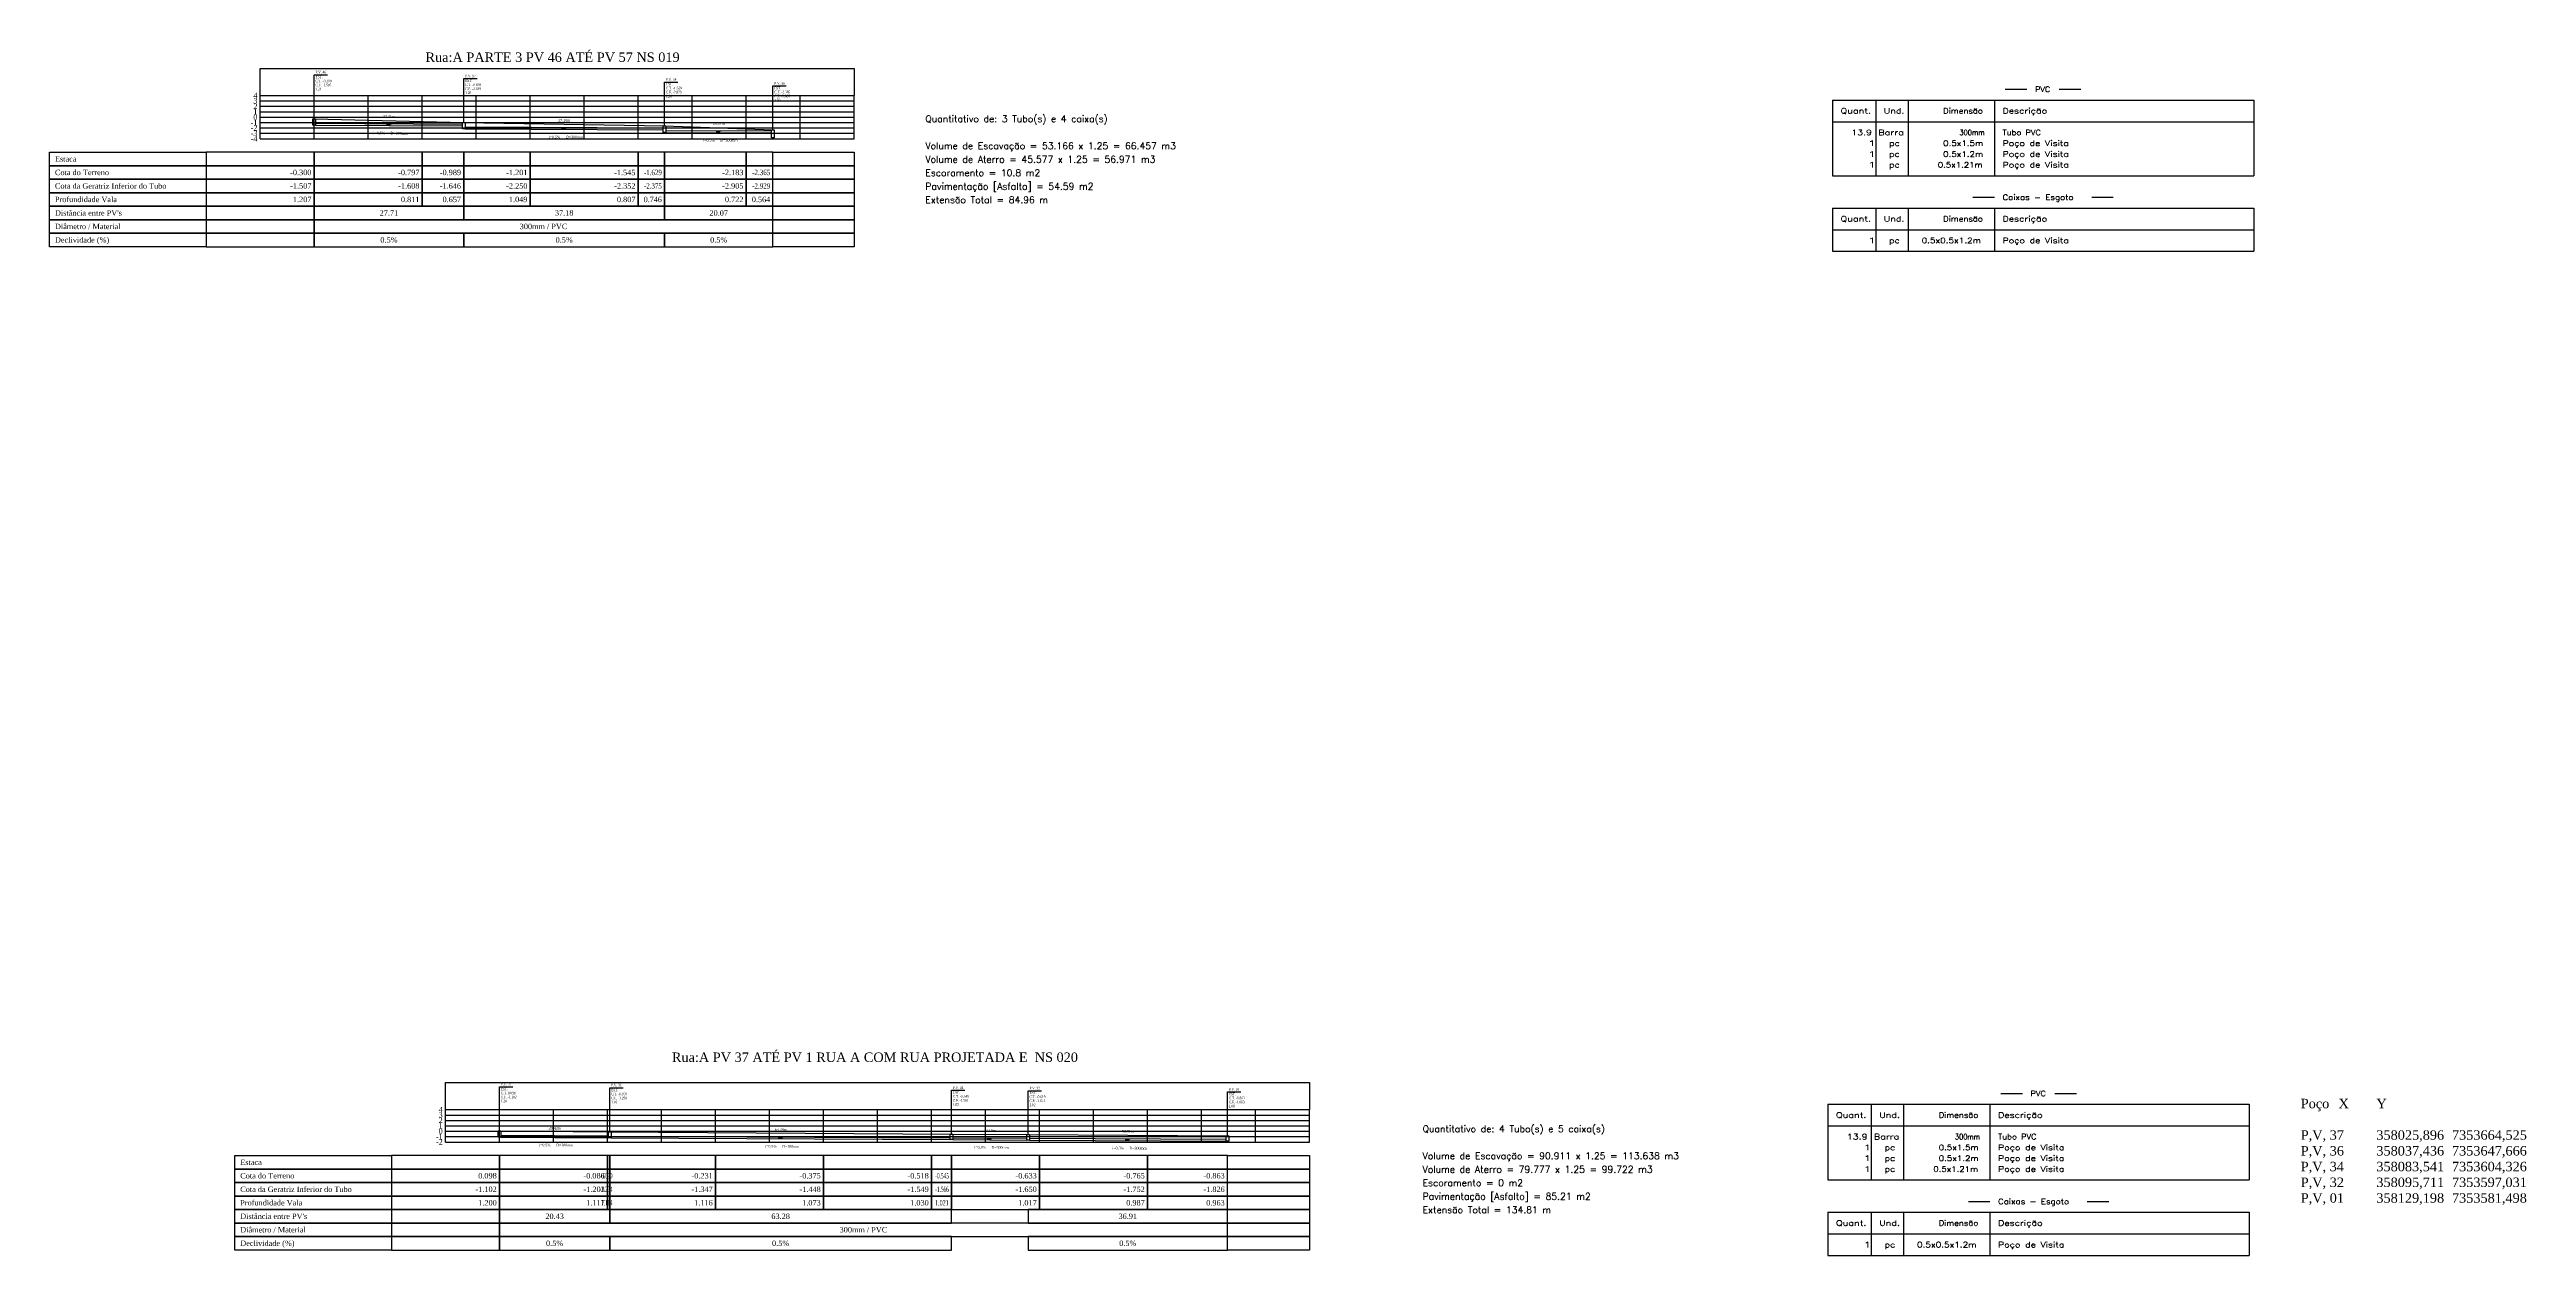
# Model space of a CAD drawing. Extents: x -44 to 14114764, y -20 to 289527804.
# Drawn here: x 359300.9 to 359759.6, y 7349411.8 to 7349635.1 of the extents above; entities that cross this region are included whole.
import ezdxf
from ezdxf.enums import TextEntityAlignment as Align

# ---------------------------------------------------------------- set-up
doc = ezdxf.new("R2010")
doc.units = 0
for name, color, linetype in [('LISTAGEM_LINHA', 7, 'Continuous'), ('LISTAGEM_TEXTO', 7, 'Continuous'), ('PS_IND_COMPRIMENTO', 7, 'Continuous'), ('PS_IND_DIAMETRO', 7, 'Continuous'), ('PS_IND_FLUXO', 3, 'Continuous'), ('PS_IND_INCLINACAO', 7, 'Continuous'), ('PS_PERFIL_CAIXAS', 7, 'Continuous'), ('PS_PERFIL_COTA_LIN', 7, 'Continuous'), ('PS_PERFIL_COTA_TXT', 5, 'Continuous'), ('PS_PERFIL_GRADE', 8, 'Continuous'), ('PS_PERFIL_TERRENO', 3, 'Continuous'), ('PS_PERFIL_TITULOS', 5, 'Continuous'), ('PS_PERFIL_TUBO', 7, 'Continuous'), ('PS_PONTOS_IDENTIFICACAO_LIN', 7, 'Continuous'), ('PS_PONTOS_IDENTIFICACAO_TXT', 7, 'Continuous')]:
    doc.layers.add(name, color=color, linetype=linetype)
doc.styles.add('ROMANS', font='ROMANS.shx', dxfattribs={"height": 2})
doc.styles.get("Standard").update_dxf_attribs({"font": 'times.ttf'})

# ---------------------------------------------------------------- blocks, each defined once
blk = doc.blocks.new('*U1909')
at = {"layer": 'PS_PERFIL_GRADE', "linetype": 'Continuous'}
for p, q in [((0, 0), (0, 8)), ((0, 8), (110, 8)), ((0, 7), (110, 7)), ((0, 6), (110, 6)), ((0, 5), (110, 5)), ((10, 0), (10, 8)), ((20, 0), (20, 8)), ((30, 0), (30, 8)), ((40, 0), (40, 8)), ((50, 0), (50, 8)), ((60, 0), (60, 8)), ((70, 0), (70, 8)), ((80, 0), (80, 8)), ((90, 0), (90, 8)), ((100, 0), (100, 8)), ((110, 0), (110, 8)), ((0, 4), (110, 4)), ((0, 3), (110, 3)), ((0, 2), (110, 2)), ((0, 1), (110, 1)), ((0, 0), (110, 0))]:
    blk.add_line(p, q, dxfattribs=at)
blk.add_lwpolyline([(0, 8), (0, 13), (110, 13), (110, 8)], dxfattribs=at)
at = {"layer": 'PS_PERFIL_GRADE'}
for s, p in [('4', (-0.5, 8)), ('2', (-0.5, 6)), ('3', (-0.5, 7)), ('1', (-0.5, 5)), ('-1', (-0.5, 3)), ('-2', (-0.5, 2)), ('-3', (-0.5, 1)), ('-4', (-0.5, 0)), ('0', (-0.5, 4))]:
    blk.add_text(s, height=1, dxfattribs=at).set_placement(p, align=Align.MIDDLE_RIGHT)
blk = doc.blocks.new('*U1910')
at = {"layer": 'PS_PERFIL_GRADE', "linetype": 'Continuous'}
for p, q in [((0, 0), (0, 6)), ((0, 6), (160, 6)), ((0, 5), (160, 5)), ((10, 0), (10, 6)), ((20, 0), (20, 6)), ((30, 0), (30, 6)), ((40, 0), (40, 6)), ((50, 0), (50, 6)), ((60, 0), (60, 6)), ((70, 0), (70, 6)), ((80, 0), (80, 6)), ((90, 0), (90, 6)), ((100, 0), (100, 6)), ((110, 0), (110, 6)), ((120, 0), (120, 6)), ((130, 0), (130, 6)), ((140, 0), (140, 6)), ((150, 0), (150, 6)), ((160, 0), (160, 6)), ((0, 4), (160, 4)), ((0, 3), (160, 3)), ((0, 2), (160, 2)), ((0, 1), (160, 1)), ((0, 0), (160, 0))]:
    blk.add_line(p, q, dxfattribs=at)
blk.add_lwpolyline([(0, 6), (0, 11), (160, 11), (160, 6)], dxfattribs=at)
at = {"layer": 'PS_PERFIL_GRADE'}
for s, p in [('4', (-0.5, 6)), ('3', (-0.5, 5)), ('-1', (-0.5, 1)), ('-2', (-0.5, 0)), ('0', (-0.5, 2)), ('2', (-0.5, 4)), ('1', (-0.5, 3))]:
    blk.add_text(s, height=1, dxfattribs=at).set_placement(p, align=Align.MIDDLE_RIGHT)

msp = doc.modelspace()

# ---------------------------------------------------------------- linework, layer by layer
at = {"layer": 'LISTAGEM_LINHA'}
for p, q in [((359631.061, 7349625.756), (359709.061, 7349625.756)), ((359631.061, 7349625.756), (359631.061, 7349611.756)), ((359639.061, 7349625.756), (359639.061, 7349611.756)), ((359645.061, 7349625.756), (359645.061, 7349611.756)), ((359661.061, 7349625.756), (359661.061, 7349611.756)), ((359663.061, 7349627.756), (359667.061, 7349627.756)), ((359673.061, 7349627.756), (359677.061, 7349627.756)), ((359709.061, 7349625.756), (359709.061, 7349611.756)), ((359631.061, 7349621.756), (359709.061, 7349621.756)), ((359631.061, 7349611.756), (359709.061, 7349611.756)), ((359657.061, 7349607.756), (359661.061, 7349607.756)), ((359679.061, 7349607.756), (359683.061, 7349607.756)), ((359631.061, 7349605.756), (359709.061, 7349605.756)), ((359631.061, 7349605.756), (359631.061, 7349597.756)), ((359639.061, 7349605.756), (359639.061, 7349597.756)), ((359645.061, 7349605.756), (359645.061, 7349597.756)), ((359661.061, 7349605.756), (359661.061, 7349597.756)), ((359709.061, 7349605.756), (359709.061, 7349597.756)), ((359631.061, 7349601.756), (359709.061, 7349601.756)), ((359631.061, 7349597.756), (359709.061, 7349597.756)), ((359630.229, 7349439.783), (359708.229, 7349439.783)), ((359630.229, 7349439.783), (359630.229, 7349425.783)), ((359638.229, 7349439.783), (359638.229, 7349425.783)), ((359644.229, 7349439.783), (359644.229, 7349425.783)), ((359660.229, 7349439.783), (359660.229, 7349425.783)), ((359662.229, 7349441.783), (359666.229, 7349441.783)), ((359672.229, 7349441.783), (359676.229, 7349441.783)), ((359708.229, 7349439.783), (359708.229, 7349425.783)), ((359630.229, 7349435.783), (359708.229, 7349435.783)), ((359630.229, 7349425.783), (359708.229, 7349425.783)), ((359630.229, 7349419.783), (359708.229, 7349419.783)), ((359630.229, 7349419.783), (359630.229, 7349411.783)), ((359638.229, 7349419.783), (359638.229, 7349411.783)), ((359644.229, 7349419.783), (359644.229, 7349411.783)), ((359656.229, 7349421.783), (359660.229, 7349421.783)), ((359660.229, 7349419.783), (359660.229, 7349411.783)), ((359678.229, 7349421.783), (359682.229, 7349421.783)), ((359708.229, 7349419.783), (359708.229, 7349411.783)), ((359630.229, 7349415.783), (359708.229, 7349415.783)), ((359630.229, 7349411.783), (359708.229, 7349411.783))]:
    msp.add_line(p, q, dxfattribs=at)
at = {"layer": 'PS_IND_FLUXO'}
for points in [[(359363.253, 7349621.183, 0.5, 0, 0), (359364.253, 7349621.178, 0, 0, 0)], [(359395.695, 7349620.477, 0.5, 0, 0), (359396.695, 7349620.472, 0, 0, 0)], [(359424.319, 7349619.88, 0.5, 0, 0), (359425.319, 7349619.875, 0, 0, 0)], [(359393.929, 7349433.795, 0.5, 0, 0), (359394.929, 7349433.79, 0, 0, 0)], [(359435.782, 7349433.54, 0.5, 0, 0), (359436.782, 7349433.535, 0, 0, 0)], [(359474.516, 7349433.351, 0.5, 0, 0), (359475.516, 7349433.346, 0, 0, 0)], [(359500.067, 7349433.214, 0.5, 0, 0), (359501.067, 7349433.209, 0, 0, 0)]]:
    msp.add_lwpolyline(points, format="xyseb", dxfattribs=at)
at = {"layer": 'PS_PERFIL_CAIXAS', "linetype": 'Continuous'}
for points in [[(359349.65, 7349622.307), (359350.15, 7349622.307), (359350.15, 7349621.1), (359349.65, 7349621.1)], [(359377.357, 7349621.618), (359377.857, 7349621.618), (359377.857, 7349620.418), (359377.357, 7349620.418)], [(359414.533, 7349620.978), (359415.033, 7349620.978), (359415.033, 7349619.778), (359414.533, 7349619.778)], [(359434.605, 7349620.242), (359435.105, 7349620.242), (359435.105, 7349618.742), (359434.605, 7349618.742)], [(359383.964, 7349434.893), (359384.464, 7349434.893), (359384.464, 7349433.693), (359383.964, 7349433.693)], [(359404.394, 7349434.705), (359404.894, 7349434.705), (359404.894, 7349433.545), (359404.394, 7349433.545)], [(359467.671, 7349434.25), (359468.171, 7349434.25), (359468.171, 7349433.234), (359467.671, 7349433.234)], [(359481.86, 7349434.176), (359482.36, 7349434.176), (359482.36, 7349433.154), (359481.86, 7349433.154)], [(359518.774, 7349433.932), (359519.274, 7349433.932), (359519.274, 7349432.932), (359518.774, 7349432.932)]]:
    msp.add_lwpolyline(points, close=True, dxfattribs=at)
at = {"layer": 'PS_PERFIL_COTA_LIN', "linetype": 'Continuous'}
for points in [[(359329.9, 7349616.107), (359329.9, 7349613.607), (359300.9, 7349613.607), (359300.9, 7349616.107)], [(359329.9, 7349613.607), (359329.9, 7349611.107), (359300.9, 7349611.107), (359300.9, 7349613.607)], [(359329.9, 7349616.107), (359329.9, 7349613.607), (359349.9, 7349613.607), (359349.9, 7349616.107)], [(359329.9, 7349613.607), (359329.9, 7349611.107), (359349.9, 7349611.107), (359349.9, 7349613.607)], [(359349.9, 7349616.107), (359349.9, 7349613.607), (359369.9, 7349613.607), (359369.9, 7349616.107)], [(359349.9, 7349613.607), (359349.9, 7349611.107), (359369.9, 7349611.107), (359369.9, 7349613.607)], [(359369.9, 7349616.107), (359369.9, 7349613.607), (359377.607, 7349613.607), (359377.607, 7349616.107)], [(359369.9, 7349613.607), (359369.9, 7349611.107), (359377.607, 7349611.107), (359377.607, 7349613.607)], [(359377.607, 7349616.107), (359377.607, 7349613.607), (359389.9, 7349613.607), (359389.9, 7349616.107)], [(359377.607, 7349613.607), (359377.607, 7349611.107), (359389.9, 7349611.107), (359389.9, 7349613.607)], [(359389.9, 7349616.107), (359389.9, 7349613.607), (359409.9, 7349613.607), (359409.9, 7349616.107)], [(359389.9, 7349613.607), (359389.9, 7349611.107), (359409.9, 7349611.107), (359409.9, 7349613.607)], [(359409.9, 7349616.107), (359409.9, 7349613.607), (359414.783, 7349613.607), (359414.783, 7349616.107)], [(359409.9, 7349613.607), (359409.9, 7349611.107), (359414.783, 7349611.107), (359414.783, 7349613.607)], [(359414.783, 7349616.107), (359414.783, 7349613.607), (359429.9, 7349613.607), (359429.9, 7349616.107)], [(359414.783, 7349613.607), (359414.783, 7349611.107), (359429.9, 7349611.107), (359429.9, 7349613.607)], [(359429.9, 7349616.107), (359429.9, 7349613.607), (359434.855, 7349613.607), (359434.855, 7349616.107)], [(359429.9, 7349613.607), (359429.9, 7349611.107), (359434.855, 7349611.107), (359434.855, 7349613.607)], [(359449.9, 7349616.107), (359449.9, 7349613.607), (359434.855, 7349613.607), (359434.855, 7349616.107)], [(359449.9, 7349613.607), (359449.9, 7349611.107), (359434.855, 7349611.107), (359434.855, 7349613.607)], [(359329.9, 7349611.107), (359329.9, 7349608.607), (359300.9, 7349608.607), (359300.9, 7349611.107)], [(359329.9, 7349608.607), (359329.9, 7349606.107), (359300.9, 7349606.107), (359300.9, 7349608.607)], [(359329.9, 7349611.107), (359329.9, 7349608.607), (359349.9, 7349608.607), (359349.9, 7349611.107)], [(359329.9, 7349608.607), (359329.9, 7349606.107), (359349.9, 7349606.107), (359349.9, 7349608.607)], [(359349.9, 7349611.107), (359349.9, 7349608.607), (359369.9, 7349608.607), (359369.9, 7349611.107)], [(359349.9, 7349608.607), (359349.9, 7349606.107), (359369.9, 7349606.107), (359369.9, 7349608.607)], [(359369.9, 7349611.107), (359369.9, 7349608.607), (359377.607, 7349608.607), (359377.607, 7349611.107)], [(359369.9, 7349608.607), (359369.9, 7349606.107), (359377.607, 7349606.107), (359377.607, 7349608.607)], [(359377.607, 7349611.107), (359377.607, 7349608.607), (359389.9, 7349608.607), (359389.9, 7349611.107)], [(359377.607, 7349608.607), (359377.607, 7349606.107), (359389.9, 7349606.107), (359389.9, 7349608.607)], [(359389.9, 7349611.107), (359389.9, 7349608.607), (359409.9, 7349608.607), (359409.9, 7349611.107)], [(359389.9, 7349608.607), (359389.9, 7349606.107), (359409.9, 7349606.107), (359409.9, 7349608.607)], [(359409.9, 7349611.107), (359409.9, 7349608.607), (359414.783, 7349608.607), (359414.783, 7349611.107)], [(359409.9, 7349608.607), (359409.9, 7349606.107), (359414.783, 7349606.107), (359414.783, 7349608.607)], [(359414.783, 7349611.107), (359414.783, 7349608.607), (359429.9, 7349608.607), (359429.9, 7349611.107)], [(359414.783, 7349608.607), (359414.783, 7349606.107), (359429.9, 7349606.107), (359429.9, 7349608.607)], [(359429.9, 7349611.107), (359429.9, 7349608.607), (359434.855, 7349608.607), (359434.855, 7349611.107)], [(359429.9, 7349608.607), (359429.9, 7349606.107), (359434.855, 7349606.107), (359434.855, 7349608.607)], [(359449.9, 7349611.107), (359449.9, 7349608.607), (359434.855, 7349608.607), (359434.855, 7349611.107)], [(359449.9, 7349608.607), (359449.9, 7349606.107), (359434.855, 7349606.107), (359434.855, 7349608.607)], [(359329.9, 7349606.107), (359329.9, 7349603.607), (359300.9, 7349603.607), (359300.9, 7349606.107)], [(359329.9, 7349603.607), (359329.9, 7349601.107), (359300.9, 7349601.107), (359300.9, 7349603.607)], [(359329.9, 7349606.107), (359329.9, 7349603.607), (359349.9, 7349603.607), (359349.9, 7349606.107)], [(359329.9, 7349603.607), (359329.9, 7349601.107), (359349.9, 7349601.107), (359349.9, 7349603.607)], [(359349.9, 7349606.107), (359349.9, 7349603.607), (359377.607, 7349603.607), (359377.607, 7349606.107)], [(359349.9, 7349603.607), (359349.9, 7349601.107), (359434.855, 7349601.107), (359434.855, 7349603.607)], [(359377.607, 7349606.107), (359377.607, 7349603.607), (359414.783, 7349603.607), (359414.783, 7349606.107)], [(359414.783, 7349606.107), (359414.783, 7349603.607), (359434.855, 7349603.607), (359434.855, 7349606.107)], [(359449.9, 7349606.107), (359449.9, 7349603.607), (359434.855, 7349603.607), (359434.855, 7349606.107)], [(359449.9, 7349603.607), (359449.9, 7349601.107), (359434.855, 7349601.107), (359434.855, 7349603.607)], [(359329.9, 7349601.107), (359329.9, 7349598.607), (359300.9, 7349598.607), (359300.9, 7349601.107)], [(359329.9, 7349601.107), (359329.9, 7349598.607), (359349.9, 7349598.607), (359349.9, 7349601.107)], [(359349.9, 7349601.107), (359349.9, 7349598.607), (359377.607, 7349598.607), (359377.607, 7349601.107)], [(359377.607, 7349601.107), (359377.607, 7349598.607), (359414.783, 7349598.607), (359414.783, 7349601.107)], [(359414.783, 7349601.107), (359414.783, 7349598.607), (359434.855, 7349598.607), (359434.855, 7349601.107)], [(359449.9, 7349601.107), (359449.9, 7349598.607), (359434.855, 7349598.607), (359434.855, 7349601.107)], [(359364.214, 7349430.295), (359364.214, 7349427.795), (359335.214, 7349427.795), (359335.214, 7349430.295)], [(359364.214, 7349430.295), (359364.214, 7349427.795), (359384.214, 7349427.795), (359384.214, 7349430.295)], [(359384.214, 7349430.295), (359384.214, 7349427.795), (359404.214, 7349427.795), (359404.214, 7349430.295)], [(359404.214, 7349430.295), (359404.214, 7349427.795), (359404.644, 7349427.795), (359404.644, 7349430.295)], [(359404.644, 7349430.295), (359404.644, 7349427.795), (359424.214, 7349427.795), (359424.214, 7349430.295)], [(359424.214, 7349430.295), (359424.214, 7349427.795), (359444.214, 7349427.795), (359444.214, 7349430.295)], [(359444.214, 7349430.295), (359444.214, 7349427.795), (359464.214, 7349427.795), (359464.214, 7349430.295)], [(359464.214, 7349430.295), (359464.214, 7349427.795), (359467.921, 7349427.795), (359467.921, 7349430.295)], [(359467.921, 7349430.295), (359467.921, 7349427.795), (359484.214, 7349427.795), (359484.214, 7349430.295)], [(359484.214, 7349430.295), (359484.214, 7349427.795), (359504.214, 7349427.795), (359504.214, 7349430.295)], [(359504.214, 7349430.295), (359504.214, 7349427.795), (359519.024, 7349427.795), (359519.024, 7349430.295)], [(359534.214, 7349430.295), (359534.214, 7349427.795), (359519.024, 7349427.795), (359519.024, 7349430.295)], [(359364.214, 7349427.795), (359364.214, 7349425.295), (359335.214, 7349425.295), (359335.214, 7349427.795)], [(359364.214, 7349425.295), (359364.214, 7349422.795), (359335.214, 7349422.795), (359335.214, 7349425.295)], [(359364.214, 7349427.795), (359364.214, 7349425.295), (359384.214, 7349425.295), (359384.214, 7349427.795)], [(359364.214, 7349425.295), (359364.214, 7349422.795), (359384.214, 7349422.795), (359384.214, 7349425.295)], [(359384.214, 7349427.795), (359384.214, 7349425.295), (359404.214, 7349425.295), (359404.214, 7349427.795)], [(359384.214, 7349425.295), (359384.214, 7349422.795), (359404.214, 7349422.795), (359404.214, 7349425.295)], [(359404.214, 7349427.795), (359404.214, 7349425.295), (359404.644, 7349425.295), (359404.644, 7349427.795)], [(359404.214, 7349425.295), (359404.214, 7349422.795), (359404.644, 7349422.795), (359404.644, 7349425.295)], [(359404.644, 7349427.795), (359404.644, 7349425.295), (359424.214, 7349425.295), (359424.214, 7349427.795)], [(359404.644, 7349425.295), (359404.644, 7349422.795), (359424.214, 7349422.795), (359424.214, 7349425.295)], [(359424.214, 7349427.795), (359424.214, 7349425.295), (359444.214, 7349425.295), (359444.214, 7349427.795)], [(359424.214, 7349425.295), (359424.214, 7349422.795), (359444.214, 7349422.795), (359444.214, 7349425.295)], [(359444.214, 7349427.795), (359444.214, 7349425.295), (359464.214, 7349425.295), (359464.214, 7349427.795)], [(359444.214, 7349425.295), (359444.214, 7349422.795), (359464.214, 7349422.795), (359464.214, 7349425.295)], [(359464.214, 7349427.795), (359464.214, 7349425.295), (359467.921, 7349425.295), (359467.921, 7349427.795)], [(359464.214, 7349425.295), (359464.214, 7349422.795), (359467.921, 7349422.795), (359467.921, 7349425.295)], [(359467.921, 7349427.795), (359467.921, 7349425.295), (359484.214, 7349425.295), (359484.214, 7349427.795)], [(359467.921, 7349425.295), (359467.921, 7349422.795), (359484.214, 7349422.795), (359484.214, 7349425.295)], [(359484.214, 7349427.795), (359484.214, 7349425.295), (359504.214, 7349425.295), (359504.214, 7349427.795)], [(359484.214, 7349425.295), (359484.214, 7349422.795), (359504.214, 7349422.795), (359504.214, 7349425.295)], [(359504.214, 7349427.795), (359504.214, 7349425.295), (359519.024, 7349425.295), (359519.024, 7349427.795)], [(359504.214, 7349425.295), (359504.214, 7349422.795), (359519.024, 7349422.795), (359519.024, 7349425.295)], [(359534.214, 7349427.795), (359534.214, 7349425.295), (359519.024, 7349425.295), (359519.024, 7349427.795)], [(359534.214, 7349425.295), (359534.214, 7349422.795), (359519.024, 7349422.795), (359519.024, 7349425.295)], [(359364.214, 7349422.795), (359364.214, 7349420.295), (359335.214, 7349420.295), (359335.214, 7349422.795)], [(359364.214, 7349420.295), (359364.214, 7349417.795), (359335.214, 7349417.795), (359335.214, 7349420.295)], [(359364.214, 7349422.795), (359364.214, 7349420.295), (359384.214, 7349420.295), (359384.214, 7349422.795)], [(359364.214, 7349420.295), (359364.214, 7349417.795), (359384.214, 7349417.795), (359384.214, 7349420.295)], [(359384.214, 7349422.795), (359384.214, 7349420.295), (359404.214, 7349420.295), (359404.214, 7349422.795)], [(359384.214, 7349420.295), (359384.214, 7349417.795), (359404.644, 7349417.795), (359404.644, 7349420.295)], [(359404.214, 7349422.795), (359404.214, 7349420.295), (359404.644, 7349420.295), (359404.644, 7349422.795)], [(359404.644, 7349422.795), (359404.644, 7349420.295), (359424.214, 7349420.295), (359424.214, 7349422.795)], [(359404.644, 7349420.295), (359404.644, 7349417.795), (359467.921, 7349417.795), (359467.921, 7349420.295)], [(359424.214, 7349422.795), (359424.214, 7349420.295), (359444.214, 7349420.295), (359444.214, 7349422.795)], [(359444.214, 7349422.795), (359444.214, 7349420.295), (359464.214, 7349420.295), (359464.214, 7349422.795)], [(359464.214, 7349422.795), (359464.214, 7349420.295), (359467.921, 7349420.295), (359467.921, 7349422.795)], [(359467.921, 7349422.795), (359467.921, 7349420.295), (359484.214, 7349420.295), (359484.214, 7349422.795)], [(359482.11, 7349420.295), (359482.11, 7349417.795), (359519.024, 7349417.795), (359519.024, 7349420.295)], [(359484.214, 7349422.795), (359484.214, 7349420.295), (359504.214, 7349420.295), (359504.214, 7349422.795)], [(359504.214, 7349422.795), (359504.214, 7349420.295), (359519.024, 7349420.295), (359519.024, 7349422.795)], [(359534.214, 7349422.795), (359534.214, 7349420.295), (359519.024, 7349420.295), (359519.024, 7349422.795)], [(359534.214, 7349420.295), (359534.214, 7349417.795), (359519.024, 7349417.795), (359519.024, 7349420.295)], [(359364.214, 7349417.795), (359364.214, 7349415.295), (359335.214, 7349415.295), (359335.214, 7349417.795)], [(359364.214, 7349415.295), (359364.214, 7349412.795), (359335.214, 7349412.795), (359335.214, 7349415.295)], [(359364.214, 7349417.795), (359364.214, 7349415.295), (359384.214, 7349415.295), (359384.214, 7349417.795)], [(359364.214, 7349415.295), (359364.214, 7349412.795), (359384.214, 7349412.795), (359384.214, 7349415.295)], [(359384.214, 7349417.795), (359384.214, 7349415.295), (359519.024, 7349415.295), (359519.024, 7349417.795)], [(359384.214, 7349415.295), (359384.214, 7349412.795), (359404.644, 7349412.795), (359404.644, 7349415.295)], [(359404.644, 7349415.295), (359404.644, 7349412.795), (359467.921, 7349412.795), (359467.921, 7349415.295)], [(359482.11, 7349415.295), (359482.11, 7349412.795), (359519.024, 7349412.795), (359519.024, 7349415.295)], [(359534.214, 7349417.795), (359534.214, 7349415.295), (359519.024, 7349415.295), (359519.024, 7349417.795)], [(359534.214, 7349415.295), (359534.214, 7349412.795), (359519.024, 7349412.795), (359519.024, 7349415.295)]]:
    msp.add_lwpolyline(points, close=True, dxfattribs=at)
for points in [[(359329.9, 7349603.607), (359349.9, 7349603.607)], [(359349.9, 7349606.107), (359369.9, 7349606.107)], [(359349.9, 7349603.607), (359369.9, 7349603.607)], [(359349.9, 7349603.607), (359369.9, 7349603.607)], [(359369.9, 7349606.107), (359377.607, 7349606.107)], [(359369.9, 7349603.607), (359377.607, 7349603.607)], [(359369.9, 7349603.607), (359377.607, 7349603.607)], [(359377.607, 7349603.607), (359389.9, 7349603.607)], [(359389.9, 7349606.107), (359409.9, 7349606.107)], [(359389.9, 7349603.607), (359409.9, 7349603.607)], [(359389.9, 7349603.607), (359409.9, 7349603.607)], [(359409.9, 7349606.107), (359414.783, 7349606.107)], [(359409.9, 7349603.607), (359414.783, 7349603.607)], [(359409.9, 7349603.607), (359414.783, 7349603.607)], [(359429.9, 7349606.107), (359434.855, 7349606.107)], [(359429.9, 7349603.607), (359434.855, 7349603.607)], [(359429.9, 7349603.607), (359434.855, 7349603.607)], [(359329.9, 7349601.107), (359349.9, 7349601.107)], [(359349.9, 7349601.107), (359369.9, 7349601.107)], [(359349.9, 7349601.107), (359369.9, 7349601.107)], [(359349.9, 7349598.607), (359369.9, 7349598.607)], [(359369.9, 7349601.107), (359377.607, 7349601.107)], [(359369.9, 7349601.107), (359377.607, 7349601.107)], [(359369.9, 7349598.607), (359377.607, 7349598.607)], [(359377.607, 7349601.107), (359389.9, 7349601.107)], [(359389.9, 7349601.107), (359409.9, 7349601.107)], [(359389.9, 7349601.107), (359409.9, 7349601.107)], [(359389.9, 7349598.607), (359409.9, 7349598.607)], [(359409.9, 7349601.107), (359414.783, 7349601.107)], [(359409.9, 7349601.107), (359414.783, 7349601.107)], [(359409.9, 7349598.607), (359414.783, 7349598.607)], [(359429.9, 7349601.107), (359434.855, 7349601.107)], [(359429.9, 7349601.107), (359434.855, 7349601.107)], [(359429.9, 7349598.607), (359434.855, 7349598.607)], [(359384.214, 7349420.295), (359404.214, 7349420.295)], [(359404.214, 7349420.295), (359404.644, 7349420.295)], [(359424.214, 7349420.295), (359444.214, 7349420.295)], [(359444.214, 7349420.295), (359464.214, 7349420.295)], [(359464.214, 7349420.295), (359467.921, 7349420.295)], [(359484.214, 7349420.295), (359504.214, 7349420.295)], [(359504.214, 7349420.295), (359519.024, 7349420.295)], [(359364.214, 7349417.795), (359384.214, 7349417.795)], [(359364.214, 7349415.295), (359384.214, 7349415.295)], [(359384.214, 7349417.795), (359404.214, 7349417.795)], [(359384.214, 7349417.795), (359404.214, 7349417.795)], [(359384.214, 7349415.295), (359404.214, 7349415.295)], [(359384.214, 7349415.295), (359404.214, 7349415.295)], [(359404.214, 7349417.795), (359404.644, 7349417.795)], [(359404.214, 7349417.795), (359404.644, 7349417.795)], [(359404.214, 7349415.295), (359404.644, 7349415.295)], [(359404.214, 7349415.295), (359404.644, 7349415.295)], [(359404.644, 7349417.795), (359424.214, 7349417.795)], [(359404.644, 7349415.295), (359424.214, 7349415.295)], [(359424.214, 7349417.795), (359444.214, 7349417.795)], [(359424.214, 7349417.795), (359444.214, 7349417.795)], [(359424.214, 7349415.295), (359444.214, 7349415.295)], [(359424.214, 7349415.295), (359444.214, 7349415.295)], [(359444.214, 7349417.795), (359464.214, 7349417.795)], [(359444.214, 7349417.795), (359464.214, 7349417.795)], [(359444.214, 7349415.295), (359464.214, 7349415.295)], [(359444.214, 7349415.295), (359464.214, 7349415.295)], [(359464.214, 7349417.795), (359467.921, 7349417.795)], [(359464.214, 7349417.795), (359467.921, 7349417.795)], [(359464.214, 7349415.295), (359467.921, 7349415.295)], [(359464.214, 7349415.295), (359467.921, 7349415.295)], [(359484.214, 7349417.795), (359504.214, 7349417.795)], [(359484.214, 7349417.795), (359504.214, 7349417.795)], [(359484.214, 7349415.295), (359504.214, 7349415.295)], [(359484.214, 7349415.295), (359504.214, 7349415.295)], [(359504.214, 7349417.795), (359519.024, 7349417.795)], [(359504.214, 7349417.795), (359519.024, 7349417.795)], [(359504.214, 7349415.295), (359519.024, 7349415.295)], [(359504.214, 7349415.295), (359519.024, 7349415.295)], [(359384.214, 7349412.795), (359404.214, 7349412.795)], [(359404.214, 7349412.795), (359404.644, 7349412.795)], [(359424.214, 7349412.795), (359444.214, 7349412.795)], [(359444.214, 7349412.795), (359464.214, 7349412.795)], [(359464.214, 7349412.795), (359467.921, 7349412.795)], [(359484.214, 7349412.795), (359504.214, 7349412.795)], [(359504.214, 7349412.795), (359519.024, 7349412.795)]]:
    msp.add_lwpolyline(points, dxfattribs=at)
at = {"layer": 'PS_PERFIL_TERRENO', "linetype": 'Continuous'}
for points in [[(359349.9, 7349622.307), (359377.607, 7349621.618), (359414.783, 7349620.978), (359434.855, 7349620.242)], [(359384.214, 7349434.893), (359404.644, 7349434.705), (359467.921, 7349434.25), (359482.11, 7349434.176), (359519.024, 7349433.932)]]:
    msp.add_lwpolyline(points, dxfattribs=at)
at = {"layer": 'PS_PERFIL_TUBO', "linetype": 'Continuous'}
for points in [[(359350.15, 7349621.1), (359377.357, 7349620.961), (359377.357, 7349621.261), (359350.15, 7349621.4)], [(359377.857, 7349620.418), (359414.533, 7349620.232), (359414.533, 7349620.532), (359377.857, 7349620.718)], [(359415.033, 7349619.778), (359434.605, 7349619.678), (359434.605, 7349619.978), (359415.033, 7349620.078)], [(359384.464, 7349433.693), (359404.394, 7349433.591), (359404.394, 7349433.891), (359384.464, 7349433.993)], [(359404.894, 7349433.545), (359467.671, 7349433.229), (359467.671, 7349433.529), (359404.894, 7349433.845)], [(359468.171, 7349433.234), (359481.86, 7349433.163), (359481.86, 7349433.463), (359468.171, 7349433.534)], [(359482.36, 7349433.154), (359518.774, 7349432.969), (359518.774, 7349433.269), (359482.36, 7349433.454)]]:
    msp.add_lwpolyline(points, close=True, dxfattribs=at)
at = {"layer": 'PS_PONTOS_IDENTIFICACAO_LIN', "linetype": 'Continuous'}
for points in [[(359349.9, 7349622.307), (359349.9, 7349630.432), (359352.35, 7349630.432)], [(359377.607, 7349621.618), (359377.607, 7349629.743), (359380.057, 7349629.743)], [(359414.783, 7349620.978), (359414.783, 7349629.103), (359417.233, 7349629.103)], [(359434.855, 7349620.242), (359434.855, 7349628.367), (359437.305, 7349628.367)], [(359384.214, 7349434.893), (359384.214, 7349443.018), (359386.664, 7349443.018)], [(359404.644, 7349434.705), (359404.644, 7349442.83), (359407.094, 7349442.83)], [(359467.921, 7349434.25), (359467.921, 7349442.375), (359470.371, 7349442.375)], [(359482.11, 7349434.176), (359482.11, 7349442.301), (359484.56, 7349442.301)], [(359519.024, 7349433.932), (359519.024, 7349442.057), (359521.474, 7349442.057)]]:
    msp.add_lwpolyline(points, dxfattribs=at)

# ---------------------------------------------------------------- block references
at = {"layer": 'PS_PERFIL_GRADE'}
for name, p in [('*U1909', (359339.9, 7349618.607)), ('*U1910', (359374.214, 7349432.795))]:
    msp.add_blockref(name, p, dxfattribs=at)

# ---------------------------------------------------------------- texts
at = {"layer": 'LISTAGEM_TEXTO', "style": 'ROMANS'}
for s, width, p in [('PVC', 1.105263, (359668.561, 7349627.256)), ('Quant.', 1.298969, (359632.561, 7349623.256)), ('Und.', 1.272727, (359640.561, 7349623.256)), ('Dimensão', 1.135135, (359651.561, 7349623.256)), ('Descrição', 1.277027, (359662.561, 7349623.256)), ('13.9', 1.272727, (359634.561, 7349619.256)), ('1', 1.909091, (359637.561, 7349617.256)), ('1', 1.909091, (359637.561, 7349615.256)), ('Barra', 1.296296, (359639.561, 7349619.256)), ('pc', 1.235294, (359641.561, 7349617.256)), ('0.5x1.5m', 1.174825, (359651.561, 7349617.256)), ('0.5x1.2m', 1.174825, (359651.561, 7349615.256)), ('300mm', 0.905172, (359654.561, 7349619.256)), ('Tubo PVC', 1.112583, (359662.561, 7349619.256)), ('Poço de Visita', 1.25641, (359662.561, 7349617.256)), ('Poço de Visita', 1.25641, (359662.561, 7349615.256)), ('1', 1.909091, (359637.561, 7349613.256)), ('pc', 1.235294, (359641.561, 7349615.256)), ('pc', 1.235294, (359641.561, 7349613.256)), ('0.5x1.21m', 1.159509, (359650.561, 7349613.256)), ('Poço de Visita', 1.25641, (359662.561, 7349613.256)), ('Caixas - Esgoto', 1.162362, (359662.561, 7349607.256)), ('Quant.', 1.298969, (359632.561, 7349603.256)), ('Und.', 1.272727, (359640.561, 7349603.256)), ('Dimensão', 1.135135, (359651.561, 7349603.256)), ('Descrição', 1.277027, (359662.561, 7349603.256)), ('1', 1.909091, (359637.561, 7349599.256)), ('pc', 1.235294, (359641.561, 7349599.256)), ('0.5x0.5x1.2m', 1.2, (359647.561, 7349599.256)), ('Poço de Visita', 1.25641, (359662.561, 7349599.256)), ('PVC', 1.105263, (359667.729, 7349441.283)), ('Quant.', 1.298969, (359631.729, 7349437.283)), ('Und.', 1.272727, (359639.729, 7349437.283)), ('Dimensão', 1.135135, (359650.729, 7349437.283)), ('Descrição', 1.277027, (359661.729, 7349437.283)), ('13.9', 1.272727, (359633.729, 7349433.283)), ('Barra', 1.296296, (359638.729, 7349433.283)), ('300mm', 0.905172, (359653.729, 7349433.283)), ('Tubo PVC', 1.112583, (359661.729, 7349433.283)), ('1', 1.909091, (359636.729, 7349431.283)), ('1', 1.909091, (359636.729, 7349429.283)), ('1', 1.909091, (359636.729, 7349427.283)), ('pc', 1.235294, (359640.729, 7349431.283)), ('pc', 1.235294, (359640.729, 7349429.283)), ('0.5x1.21m', 1.159509, (359649.729, 7349427.283)), ('0.5x1.5m', 1.174825, (359650.729, 7349431.283)), ('0.5x1.2m', 1.174825, (359650.729, 7349429.283)), ('Poço de Visita', 1.25641, (359661.729, 7349431.283)), ('Poço de Visita', 1.25641, (359661.729, 7349429.283)), ('Poço de Visita', 1.25641, (359661.729, 7349427.283)), ('pc', 1.235294, (359640.729, 7349427.283)), ('Caixas - Esgoto', 1.162362, (359661.729, 7349421.283)), ('Quant.', 1.298969, (359631.729, 7349417.283)), ('Und.', 1.272727, (359639.729, 7349417.283)), ('Dimensão', 1.135135, (359650.729, 7349417.283)), ('Descrição', 1.277027, (359661.729, 7349417.283)), ('1', 1.909091, (359636.729, 7349413.283)), ('pc', 1.235294, (359640.729, 7349413.283)), ('0.5x0.5x1.2m', 1.2, (359646.729, 7349413.283)), ('Poço de Visita', 1.25641, (359661.729, 7349413.283))]:
    msp.add_text(s, height=1, dxfattribs=dict(at, width=width)).set_placement(p)
at = {"layer": 'LISTAGEM_TEXTO', "color": 7, "style": 'ROMANS'}
for s, p in [('Quantitativo de: 3 Tubo(s) e 4 caixa(s)', (359463.091, 7349621.662)), ('Volume de Escavação = 53.166 x 1.25 = 66.457 m3', (359463.091, 7349616.662)), ('Volume de Aterro = 45.577 x 1.25 = 56.971 m3', (359463.091, 7349614.162)), ('Escoramento = 10.8 m2', (359463.091, 7349611.662)), ('Pavimentação [Asfalto] = 54.59 m2', (359463.091, 7349609.162)), ('Extensão Total = 84.96 m', (359463.091, 7349606.662)), ('Quantitativo de: 4 Tubo(s) e 5 caixa(s)', (359555.166, 7349434.608)), ('Volume de Escavação = 90.911 x 1.25 = 113.638 m3', (359555.166, 7349429.608)), ('Volume de Aterro = 79.777 x 1.25 = 99.722 m3', (359555.166, 7349427.108)), ('Escoramento = 0 m2', (359555.166, 7349424.608)), ('Pavimentação [Asfalto] = 85.21 m2', (359555.166, 7349422.108)), ('Extensão Total = 134.81 m', (359555.166, 7349419.608))]:
    msp.add_text(s, height=1.25, dxfattribs=at).set_placement(p)
at = {"layer": 'LISTAGEM_TEXTO', "insert": (359717.773, 7349440.797), "char_height": 1.75, "width": 43.43892, "attachment_point": 1}
msp.add_mtext('Poço^IX^IY\\P^I^I\\PP,V, 37^I358025,896^I7353664,525\\PP,V, 36^I358037,436^I7353647,666\\PP,V, 34^I358083,541^I7353604,326\\PP,V, 32^I358095,711^I7353597,031\\PP,V, 01^I358129,198^I7353581,498\\P', dxfattribs=at)
at = {"layer": 'PS_IND_COMPRIMENTO', "width": 0.8}
for s, rotation, p in [('27.71m', 359.70706, (359363.761, 7349622.73)), ('37.18m', 359.70944, (359396.203, 7349622.025)), ('20.07m', 359.70726, (359424.827, 7349621.428)), ('20.43m', 359.70677, (359394.437, 7349435.342)), ('63.28m', 359.7115, (359436.29, 7349435.087)), ('14.19m', 359.70367, (359475.024, 7349434.899)), ('36.91m', 359.7086, (359500.575, 7349434.762))]:
    msp.add_text(s, height=0.5, rotation=rotation, dxfattribs=at).set_placement(p, align=Align.MIDDLE_CENTER)
at = {"layer": 'PS_IND_DIAMETRO', "width": 0.8}
for rotation, p in [(359.70706, (359365.645, 7349619.621)), (359.70944, (359398.087, 7349618.915)), (359.70726, (359426.711, 7349618.318)), (359.70677, (359396.321, 7349432.232)), (359.7115, (359438.175, 7349431.978)), (359.70367, (359476.908, 7349431.789)), (359.7086, (359502.459, 7349431.652))]:
    msp.add_text('D=300mm', height=0.5, rotation=rotation, dxfattribs=at).set_placement(p, align=Align.MIDDLE_CENTER)
at = {"layer": 'PS_IND_INCLINACAO', "width": 0.8}
for rotation, p in [(359.70706, (359361.945, 7349619.64)), (359.70944, (359394.387, 7349618.934)), (359.70726, (359423.011, 7349618.337)), (359.70677, (359392.621, 7349432.251)), (359.7115, (359434.475, 7349431.996)), (359.70367, (359473.208, 7349431.808)), (359.7086, (359498.759, 7349431.671))]:
    msp.add_text('i=0.5%', height=0.5, rotation=rotation, dxfattribs=at).set_placement(p, align=Align.MIDDLE_CENTER)
at = {"layer": 'PS_PERFIL_COTA_TXT'}
for s, p in [('Estaca', (359301.9, 7349614.857)), ('Cota do Terreno', (359301.9, 7349612.357)), ('Profundidade Vala', (359301.9, 7349607.357)), ('Cota da Geratriz Inferior do Tubo', (359301.9, 7349609.857)), ("Distância entre PV's", (359301.9, 7349604.857)), ('Diâmetro / Material', (359301.9, 7349602.357)), ('Declividade (%)', (359301.9, 7349599.857)), ('Estaca', (359336.214, 7349429.045)), ('Cota do Terreno', (359336.214, 7349426.545)), ('Cota da Geratriz Inferior do Tubo', (359336.214, 7349424.045)), ('Profundidade Vala', (359336.214, 7349421.545)), ("Distância entre PV's", (359336.214, 7349419.045)), ('Diâmetro / Material', (359336.214, 7349416.545)), ('Declividade (%)', (359336.214, 7349414.045))]:
    msp.add_text(s, height=1, dxfattribs=at).set_placement(p, align=Align.MIDDLE_LEFT)
for s, p in [('-0.300', (359349.4, 7349612.357)), ('-0.797', (359369.4, 7349612.357)), ('-0.989', (359377.107, 7349612.357)), ('-1.201', (359389.4, 7349612.357)), ('-1.545', (359409.4, 7349612.357)), ('-2.183', (359429.4, 7349612.357)), ('-1.507', (359349.4, 7349609.857)), ('1.207', (359349.4, 7349607.357)), ('-1.608', (359369.4, 7349609.857)), ('0.811', (359369.4, 7349607.357)), ('-1.646', (359377.107, 7349609.857)), ('0.657', (359377.107, 7349607.357)), ('-2.250', (359389.4, 7349609.857)), ('1.049', (359389.4, 7349607.357)), ('-2.352', (359409.4, 7349609.857)), ('0.807', (359409.4, 7349607.357)), ('-2.905', (359429.4, 7349609.857)), ('0.722', (359429.4, 7349607.357)), ('-1.102', (359383.714, 7349424.045)), ('0.098', (359383.714, 7349426.545)), ('-0.086', (359403.714, 7349426.545)), ('-1.203', (359403.714, 7349424.045)), ('-0.231', (359423.714, 7349426.545)), ('-1.347', (359423.714, 7349424.045)), ('-0.375', (359443.714, 7349426.545)), ('-1.448', (359443.714, 7349424.045)), ('-0.518', (359463.714, 7349426.545)), ('-1.549', (359463.714, 7349424.045)), ('-0.633', (359483.714, 7349426.545)), ('-1.650', (359483.714, 7349424.045)), ('-0.765', (359503.714, 7349426.545)), ('-1.752', (359503.714, 7349424.045)), ('-0.863', (359518.524, 7349426.545)), ('-1.826', (359518.524, 7349424.045)), ('1.200', (359383.714, 7349421.545)), ('1.117', (359403.714, 7349421.545)), ('1.116', (359423.714, 7349421.545)), ('1.073', (359443.714, 7349421.545)), ('1.030', (359463.714, 7349421.545)), ('1.017', (359483.714, 7349421.545)), ('0.987', (359503.714, 7349421.545)), ('0.963', (359518.524, 7349421.545))]:
    msp.add_text(s, height=1, dxfattribs=at).set_placement(p, align=Align.MIDDLE_RIGHT)
for s, width, p in [('-1.629', 0.697589, (359414.283, 7349612.357)), ('-2.365', 0.707872, (359434.355, 7349612.357)), ('0.746', 0.813854, (359414.283, 7349607.357)), ('-2.375', 0.697589, (359414.283, 7349609.857)), ('0.564', 0.825851, (359434.355, 7349607.357)), ('-2.929', 0.707872, (359434.355, 7349609.857)), ('-0.090', 0.5, (359405.144, 7349426.545)), ('-1.204', 0.5, (359405.144, 7349424.045)), ('-0.545', 0.529652, (359467.421, 7349426.545)), ('-1.566', 0.529652, (359467.421, 7349424.045)), ('1.114', 0.5, (359405.144, 7349421.545)), ('1.021', 0.617927, (359467.421, 7349421.545))]:
    msp.add_text(s, height=1, dxfattribs=dict(at, width=width)).set_placement(p, align=Align.MIDDLE_RIGHT)
for s, p in [('27.71', (359363.753, 7349604.857)), ('300mm / PVC', (359392.378, 7349602.357)), ('37.18', (359396.195, 7349604.857)), ('20.07', (359424.819, 7349604.857)), ('0.5%', (359363.753, 7349599.857)), ('0.5%', (359396.195, 7349599.857)), ('0.5%', (359424.819, 7349599.857)), ('20.43', (359394.429, 7349419.045)), ('63.28', (359436.282, 7349419.045)), ('36.91', (359500.567, 7349419.045)), ('0.5%', (359394.429, 7349414.045)), ('0.5%', (359436.282, 7349414.045)), ('300mm / PVC', (359451.619, 7349416.545)), ('0.5%', (359500.567, 7349414.045))]:
    msp.add_text(s, height=1, dxfattribs=at).set_placement(p, align=Align.MIDDLE_CENTER)
at = {"layer": 'PS_PERFIL_TITULOS'}
for s, p in [('Rua:A PARTE 3 PV 46 ATÉ PV 57 NS 019 ', (359394.384, 7349633.7)), ('Rua:A PV 37 ATÉ PV 1 RUA A COM RUA PROJETADA E  NS 020 ', (359454.078, 7349448.497))]:
    msp.add_text(s, height=1.75, dxfattribs=at).set_placement(p, align=Align.MIDDLE_CENTER)
at = {"layer": 'PS_PONTOS_IDENTIFICACAO_TXT', "width": 0.7}
for s, p in [('P.V. 46', (359350.15, 7349630.682)), ('EST. ', (359350.15, 7349629.807)), ('P.V. 57', (359377.857, 7349629.993)), ('C.T. -0.300', (359350.15, 7349629.057)), ('C.F. -1.507', (359350.15, 7349628.307)), ('1.21', (359350.15, 7349627.557)), ('EST. ', (359377.857, 7349629.118)), ('C.T. -0.989', (359377.857, 7349628.368)), ('C.F. -2.189', (359377.857, 7349627.618)), ('1.20', (359377.857, 7349626.868)), ('P.V. 54', (359415.033, 7349629.353)), ('EST. ', (359415.033, 7349628.478)), ('C.T. -1.629', (359415.033, 7349627.728)), ('C.F. -2.829', (359415.033, 7349626.978)), ('1.20', (359415.033, 7349626.228)), ('P.V. 56', (359435.105, 7349628.617)), ('EST. ', (359435.105, 7349627.742)), ('C.T. -2.365', (359435.105, 7349626.992)), ('C.F. -3.865', (359435.105, 7349626.242)), ('1.50', (359435.105, 7349625.492)), ('P.V. 37', (359384.464, 7349443.268)), ('EST. ', (359384.464, 7349442.393)), ('C.T. 0.098', (359384.464, 7349441.643)), ('P.V. 36', (359404.894, 7349443.08)), ('EST. ', (359404.894, 7349442.205)), ('C.T. -0.090', (359404.894, 7349441.455)), ('P.V. 34', (359468.171, 7349442.625)), ('EST. ', (359468.171, 7349441.75)), ('P.V. 32', (359482.36, 7349442.551)), ('EST. ', (359482.36, 7349441.676)), ('P.V. 01', (359519.274, 7349442.307)), ('EST. ', (359519.274, 7349441.432)), ('C.F. -1.102', (359384.464, 7349440.893)), ('1.20', (359384.464, 7349440.143)), ('C.F. -1.250', (359404.894, 7349440.705)), ('1.16', (359404.894, 7349439.955)), ('C.T. -0.545', (359468.171, 7349441)), ('C.F. -1.561', (359468.171, 7349440.25)), ('1.02', (359468.171, 7349439.5)), ('C.T. -0.619', (359482.36, 7349440.926)), ('C.F. -1.641', (359482.36, 7349440.176)), ('1.02', (359482.36, 7349439.426)), ('C.T. -0.863', (359519.274, 7349440.682)), ('C.F. -1.863', (359519.274, 7349439.932)), ('1.00', (359519.274, 7349439.182))]:
    msp.add_text(s, height=0.5, dxfattribs=at).set_placement(p)

doc.saveas('drawing.dxf')
